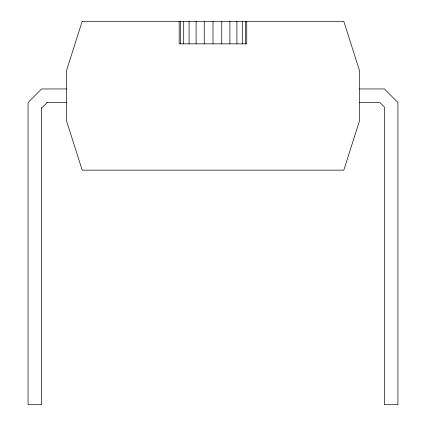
<?xml version="1.0" encoding="UTF-8"?>
<svg xmlns="http://www.w3.org/2000/svg" width="426" height="426" viewBox="0 0 426 426"><rect width="100%" height="100%" fill="white"/><g stroke="black" fill="none" stroke-linecap="round" stroke-linejoin="round"><path stroke-width="0.64" d="M41.599 108.097L47.201 102.49M66.408 88.959L41.599 88.959L28.068 102.49L28.068 404.7L41.599 404.7L41.599 107.666M359.592 88.959L384.401 88.959L397.932 102.49L397.932 404.7L384.401 404.7L384.401 107.001L379.891 102.49L359.592 102.49M46.764 102.49L66.408 102.49M246.739 21.3L246.739 43.851L179.17 43.851L179.17 21.3M245.674 21.3L245.674 43.851M242.298 21.3L242.298 43.851M236.92 21.3L236.92 43.851M229.912 21.3L229.912 43.851M221.754 21.3L221.754 43.851M213 21.3L213 43.851M204.246 21.3L204.246 43.851M196.088 21.3L196.088 43.851M189.08 21.3L189.08 43.851M183.702 21.3L183.702 43.851M180.326 21.3L180.326 43.851M82.191 21.3L66.408 70.918L66.408 120.531L82.191 170.15L343.809 170.15L359.592 120.531L359.592 70.918L343.809 21.3L82.191 21.3"/></g></svg>
